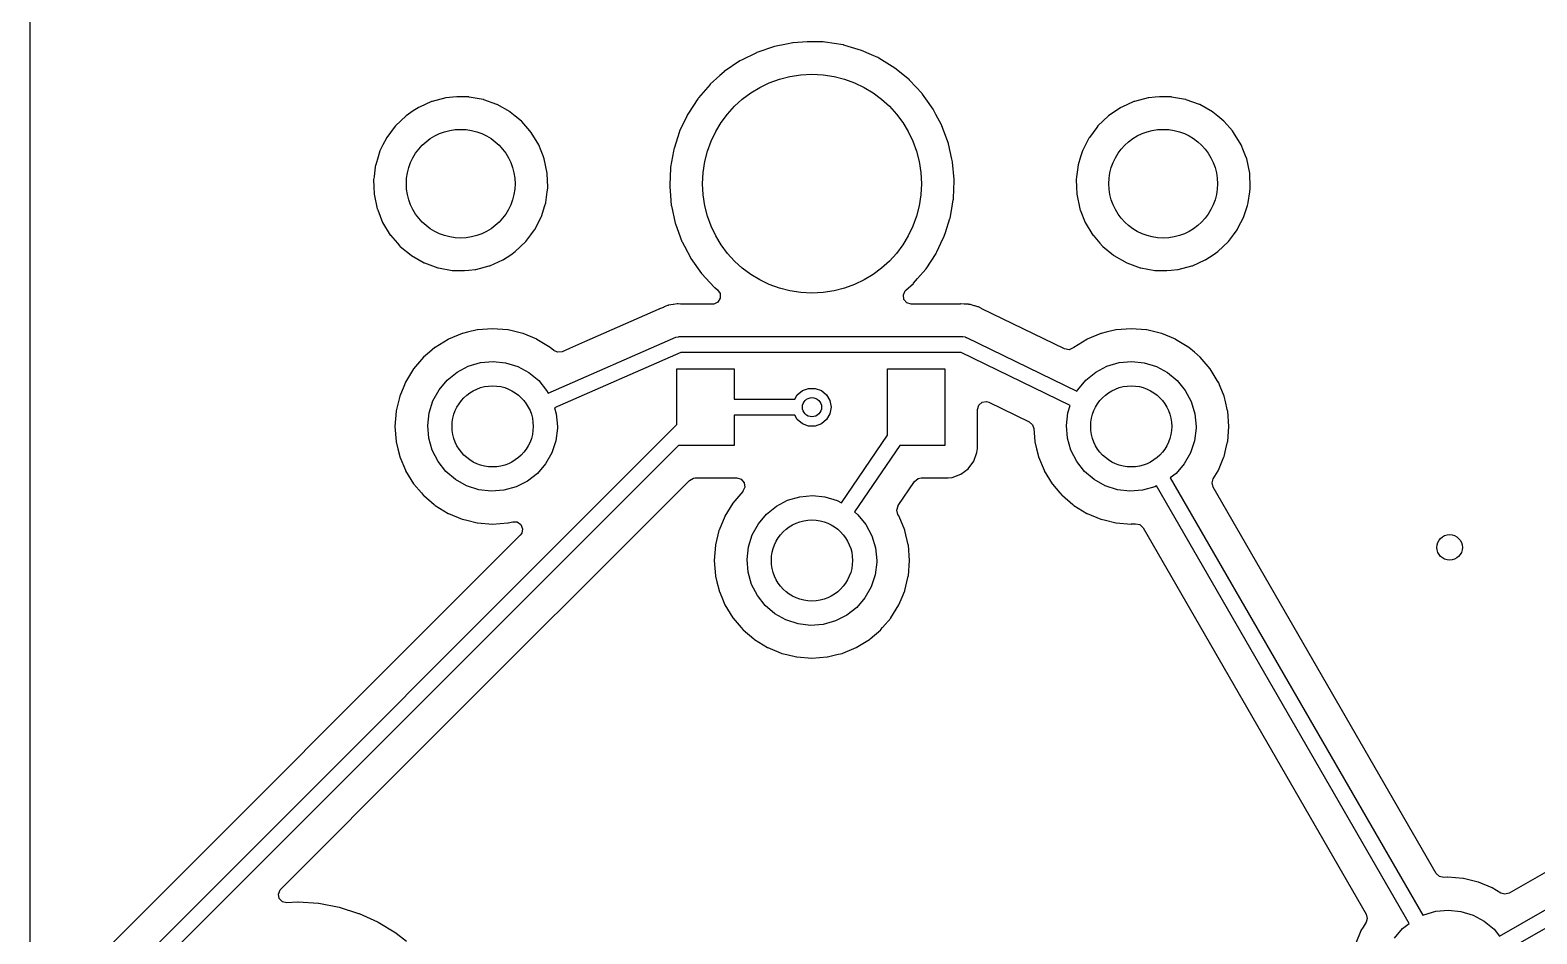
# Model space of a CAD drawing. Extents: x 144 to 253, y -181 to -52.
# Drawn here: x 143.51 to 167.1, y -82.89 to -68.74 of the extents above; entities that cross this region are included whole.
import ezdxf

# ---------------------------------------------------------------- set-up
doc = ezdxf.new("R2010")
doc.units = 0
doc.layers.add('BLACK', color=7, linetype='CONTINUOUS')

msp = doc.modelspace()

# ---------------------------------------------------------------- linework, layer by layer
at = {"layer": 'BLACK', "linetype": 'CONTINUOUS'}
for p, q in [((143.508, -112.657), (143.508, -66.8706)), ((154.883, -69.088), (154.645, -69.207)), ((154.887, -69.0861), (154.883, -69.088)), ((155.166, -68.99), (154.887, -69.0861)), ((155.349, -68.9531), (155.166, -68.99)), ((155.451, -68.9324), (155.349, -68.9531)), ((155.455, -68.9316), (155.451, -68.9324)), ((155.451, -68.9324), (155.451, -68.9324)), ((155.675, -68.917), (155.455, -68.9316)), ((155.86, -68.917), (155.675, -68.917)), ((155.861, -68.9171), (155.86, -68.917)), ((155.927, -68.9201), (155.861, -68.9171)), ((155.861, -68.9171), (155.861, -68.9171)), ((155.952, -68.9212), (155.927, -68.9201)), ((155.955, -68.9217), (155.952, -68.9212)), ((156.239, -68.9667), (155.955, -68.9217)), ((155.955, -68.9217), (155.955, -68.9217)), ((156.244, -68.9674), (156.239, -68.9667)), ((156.239, -68.9667), (156.239, -68.9667)), ((156.248, -68.9686), (156.244, -68.9674)), ((156.317, -68.9891), (156.248, -68.9686)), ((156.248, -68.9686), (156.248, -68.9686)), ((156.527, -69.0518), (156.317, -68.9891)), ((156.685, -69.123), (156.527, -69.0518)), ((156.779, -69.1652), (156.685, -69.123)), ((154.623, -69.2183), (154.378, -69.3843)), ((154.645, -69.207), (154.623, -69.2183)), ((156.796, -69.1728), (156.779, -69.1652)), ((157.047, -69.3284), (156.796, -69.1728)), ((157.275, -69.5159), (157.047, -69.3284)), ((154.155, -69.5843), (153.974, -69.7965)), ((154.158, -69.5812), (154.155, -69.5843)), ((154.155, -69.5843), (154.155, -69.5843)), ((154.308, -69.4469), (154.158, -69.5812)), ((154.375, -69.3871), (154.308, -69.4469)), ((154.378, -69.3843), (154.375, -69.3871)), ((154.375, -69.3871), (154.375, -69.3871)), ((157.278, -69.5189), (157.275, -69.5159)), ((157.474, -69.7288), (157.278, -69.5189)), ((150.015, -69.7965), (149.802, -69.8518)), ((150.02, -69.7952), (150.015, -69.7965)), ((150.015, -69.7965), (150.015, -69.7965)), ((150.025, -69.7947), (150.02, -69.7952)), ((150.125, -69.7863), (150.025, -69.7947)), ((150.025, -69.7947), (150.025, -69.7947)), ((150.192, -69.7806), (150.125, -69.7863)), ((150.354, -69.7806), (150.192, -69.7806)), ((150.356, -69.7807), (150.354, -69.7806)), ((150.361, -69.7809), (150.356, -69.7807)), ((150.356, -69.7807), (150.356, -69.7807)), ((150.378, -69.7817), (150.361, -69.7809)), ((150.382, -69.7825), (150.378, -69.7817)), ((150.6, -69.8218), (150.382, -69.7825)), ((150.382, -69.7825), (150.382, -69.7825)), ((150.605, -69.8228), (150.6, -69.8218)), ((150.6, -69.8218), (150.6, -69.8218)), ((150.61, -69.8246), (150.605, -69.8228)), ((150.817, -69.8997), (150.61, -69.8246)), ((150.61, -69.8246), (150.61, -69.8246)), ((153.964, -69.8089), (153.817, -70.0351)), ((153.966, -69.8054), (153.964, -69.8089)), ((153.964, -69.8089), (153.964, -69.8089)), ((153.974, -69.7965), (153.966, -69.8054)), ((157.477, -69.7319), (157.474, -69.7288)), ((157.474, -69.7288), (157.474, -69.7288)), ((157.479, -69.7353), (157.477, -69.7319)), ((157.531, -69.8089), (157.479, -69.7353)), ((157.479, -69.7353), (157.479, -69.7353)), ((157.648, -69.9726), (157.531, -69.8089)), ((161.015, -69.7965), (160.802, -69.8518)), ((161.02, -69.7952), (161.015, -69.7965)), ((161.015, -69.7965), (161.015, -69.7965)), ((161.025, -69.7947), (161.02, -69.7952)), ((161.125, -69.7863), (161.025, -69.7947)), ((161.025, -69.7947), (161.025, -69.7947)), ((161.192, -69.7806), (161.125, -69.7863)), ((161.354, -69.7806), (161.192, -69.7806)), ((161.356, -69.7807), (161.354, -69.7806)), ((161.361, -69.7809), (161.356, -69.7807)), ((161.356, -69.7807), (161.356, -69.7807)), ((161.378, -69.7817), (161.361, -69.7809)), ((161.382, -69.7825), (161.378, -69.7817)), ((161.6, -69.8218), (161.382, -69.7825)), ((161.382, -69.7825), (161.382, -69.7825)), ((161.605, -69.8228), (161.6, -69.8218)), ((161.6, -69.8218), (161.6, -69.8218)), ((161.61, -69.8246), (161.605, -69.8228)), ((161.817, -69.8997), (161.61, -69.8246)), ((161.61, -69.8246), (161.61, -69.8246)), ((149.508, -70.0009), (149.395, -70.0767)), ((149.582, -69.9509), (149.508, -70.0009)), ((149.586, -69.9479), (149.582, -69.9509)), ((149.582, -69.9509), (149.582, -69.9509)), ((149.603, -69.9403), (149.586, -69.9479)), ((149.792, -69.8553), (149.603, -69.9403)), ((149.797, -69.8531), (149.792, -69.8553)), ((149.792, -69.8553), (149.792, -69.8553)), ((149.802, -69.8518), (149.797, -69.8531)), ((149.802, -69.8518), (149.802, -69.8518)), ((150.822, -69.9015), (150.817, -69.8997)), ((150.817, -69.8997), (150.817, -69.8997)), ((151.023, -70.0156), (150.822, -69.9015)), ((151.027, -70.019), (151.023, -70.0156)), ((151.104, -70.0826), (151.027, -70.019)), ((151.027, -70.019), (151.027, -70.019)), ((153.803, -70.0568), (153.792, -70.0804)), ((153.805, -70.0531), (153.803, -70.0568)), ((153.803, -70.0568), (153.803, -70.0568)), ((153.817, -70.0351), (153.805, -70.0531)), ((157.692, -70.0575), (157.648, -69.9726)), ((157.778, -70.2204), (157.692, -70.0575)), ((160.508, -70.0009), (160.395, -70.0767)), ((160.582, -69.9509), (160.508, -70.0009)), ((160.586, -69.9479), (160.582, -69.9509)), ((160.582, -69.9509), (160.582, -69.9509)), ((160.603, -69.9403), (160.586, -69.9479)), ((160.792, -69.8553), (160.603, -69.9403)), ((160.797, -69.8531), (160.792, -69.8553)), ((160.792, -69.8553), (160.792, -69.8553)), ((160.802, -69.8518), (160.797, -69.8531)), ((160.802, -69.8518), (160.802, -69.8518)), ((161.822, -69.9015), (161.817, -69.8997)), ((161.817, -69.8997), (161.817, -69.8997)), ((162.023, -70.0156), (161.822, -69.9015)), ((162.027, -70.019), (162.023, -70.0156)), ((162.104, -70.0826), (162.027, -70.019)), ((162.027, -70.019), (162.027, -70.019)), ((149.21, -70.26), (149.094, -70.4162)), ((149.228, -70.236), (149.21, -70.26)), ((149.395, -70.0767), (149.228, -70.236)), ((151.201, -70.1619), (151.104, -70.0826)), ((151.205, -70.1659), (151.201, -70.1619)), ((151.333, -70.3138), (151.205, -70.1659)), ((151.205, -70.1659), (151.205, -70.1659)), ((153.792, -70.0804), (153.678, -70.3198)), ((157.785, -70.2338), (157.778, -70.2204)), ((157.887, -70.5109), (157.785, -70.2338)), ((160.21, -70.26), (160.094, -70.4162)), ((160.228, -70.236), (160.21, -70.26)), ((160.395, -70.0767), (160.228, -70.236)), ((162.201, -70.1619), (162.104, -70.0826)), ((162.205, -70.1659), (162.201, -70.1619)), ((162.333, -70.3138), (162.205, -70.1659)), ((162.205, -70.1659), (162.205, -70.1659)), ((149.033, -70.5334), (148.986, -70.6267)), ((149.088, -70.4258), (149.033, -70.5334)), ((149.09, -70.4211), (149.088, -70.4258)), ((149.094, -70.4162), (149.09, -70.4211)), ((151.352, -70.3362), (151.333, -70.3138)), ((151.472, -70.5334), (151.352, -70.3362)), ((151.508, -70.6252), (151.472, -70.5334)), ((153.677, -70.3238), (153.592, -70.5905)), ((153.678, -70.3198), (153.677, -70.3238)), ((153.677, -70.3238), (153.677, -70.3238)), ((157.888, -70.515), (157.887, -70.5109)), ((157.941, -70.7532), (157.888, -70.515)), ((157.888, -70.515), (157.888, -70.515)), ((160.033, -70.5334), (159.986, -70.6267)), ((160.088, -70.4258), (160.033, -70.5334)), ((160.09, -70.4211), (160.088, -70.4258)), ((160.094, -70.4162), (160.09, -70.4211)), ((162.352, -70.3362), (162.333, -70.3138)), ((162.472, -70.5334), (162.352, -70.3362)), ((162.508, -70.6252), (162.472, -70.5334)), ((148.957, -70.7189), (148.919, -70.8419)), ((148.986, -70.6267), (148.957, -70.7189)), ((151.539, -70.7023), (151.508, -70.6252)), ((151.557, -70.748), (151.539, -70.7023)), ((151.604, -70.9737), (151.557, -70.748)), ((153.583, -70.6318), (153.537, -70.8835)), ((153.588, -70.601), (153.583, -70.6318)), ((153.592, -70.5905), (153.588, -70.601)), ((157.952, -70.7992), (157.941, -70.7532)), ((159.957, -70.7189), (159.919, -70.8419)), ((159.986, -70.6267), (159.957, -70.7189)), ((162.539, -70.7023), (162.508, -70.6252)), ((162.557, -70.748), (162.539, -70.7023)), ((162.604, -70.9737), (162.557, -70.748)), ((148.907, -70.9241), (148.893, -71.0308)), ((148.918, -70.847), (148.907, -70.9241)), ((148.919, -70.8419), (148.918, -70.847)), ((148.919, -70.8419), (148.919, -70.8419)), ((151.604, -70.9791), (151.604, -70.9737)), ((151.612, -71.1952), (151.604, -70.9791)), ((153.536, -70.8958), (153.524, -71.1564)), ((153.537, -70.8835), (153.536, -70.8916)), ((153.536, -70.8916), (153.536, -70.8958)), ((153.536, -70.8958), (153.536, -70.8958)), ((157.952, -70.8033), (157.952, -70.7992)), ((157.976, -71.0757), (157.952, -70.8033)), ((159.907, -70.9241), (159.893, -71.0308)), ((159.918, -70.847), (159.907, -70.9241)), ((159.919, -70.8419), (159.918, -70.847)), ((159.919, -70.8419), (159.919, -70.8419)), ((162.604, -70.9791), (162.604, -70.9737)), ((162.612, -71.1952), (162.604, -70.9791)), ((148.893, -71.0308), (148.887, -71.0757)), ((148.887, -71.0757), (148.887, -71.0811)), ((148.887, -71.0811), (148.891, -71.1867)), ((148.887, -71.0811), (148.887, -71.0811)), ((148.891, -71.1867), (148.896, -71.3063)), ((151.605, -71.2666), (151.612, -71.2096)), ((151.613, -71.2043), (151.612, -71.1952)), ((151.612, -71.2095), (151.613, -71.2043)), ((151.612, -71.2096), (151.612, -71.2095)), ((153.524, -71.1564), (153.523, -71.1867)), ((153.523, -71.1867), (153.523, -71.1908)), ((153.523, -71.1908), (153.523, -71.1908)), ((153.523, -71.1908), (153.534, -71.3231)), ((157.965, -71.3679), (157.977, -71.0975)), ((157.977, -71.0933), (157.976, -71.0757)), ((157.977, -71.0975), (157.977, -71.0933)), ((157.977, -71.0975), (157.977, -71.0975)), ((159.893, -71.0308), (159.887, -71.0757)), ((159.887, -71.0757), (159.887, -71.0811)), ((159.887, -71.0811), (159.891, -71.1867)), ((159.887, -71.0811), (159.887, -71.0811)), ((159.891, -71.1867), (159.896, -71.3063)), ((162.605, -71.2666), (162.612, -71.2096)), ((162.613, -71.2043), (162.612, -71.1952)), ((162.612, -71.2095), (162.613, -71.2043)), ((162.612, -71.2096), (162.612, -71.2095)), ((148.896, -71.3063), (148.943, -71.532)), ((151.514, -71.6533), (151.568, -71.4808)), ((151.568, -71.4808), (151.581, -71.4381)), ((151.581, -71.4381), (151.582, -71.433)), ((151.581, -71.4381), (151.581, -71.4381)), ((151.582, -71.433), (151.605, -71.2666)), ((153.534, -71.3231), (153.548, -71.4808)), ((153.548, -71.4808), (153.549, -71.4849)), ((153.549, -71.4849), (153.549, -71.4849)), ((153.549, -71.4849), (153.61, -71.7564)), ((157.939, -71.5268), (157.963, -71.3925)), ((157.963, -71.3925), (157.964, -71.3884)), ((157.963, -71.3925), (157.963, -71.3925)), ((157.964, -71.3884), (157.965, -71.3679)), ((159.896, -71.3063), (159.943, -71.532)), ((162.514, -71.6533), (162.568, -71.4808)), ((162.568, -71.4808), (162.581, -71.4381)), ((162.581, -71.4381), (162.582, -71.433)), ((162.581, -71.4381), (162.581, -71.4381)), ((162.582, -71.433), (162.605, -71.2666)), ((148.943, -71.532), (148.945, -71.537)), ((148.945, -71.537), (148.945, -71.537)), ((148.945, -71.537), (148.95, -71.5499)), ((148.95, -71.5499), (149.028, -71.7466)), ((151.466, -71.7475), (151.512, -71.658)), ((151.512, -71.658), (151.514, -71.6533)), ((151.512, -71.658), (151.512, -71.658)), ((157.839, -71.9058), (157.911, -71.683)), ((157.911, -71.683), (157.912, -71.679)), ((157.911, -71.683), (157.911, -71.683)), ((157.912, -71.679), (157.939, -71.5268)), ((159.943, -71.532), (159.945, -71.537)), ((159.945, -71.537), (159.945, -71.537)), ((159.945, -71.537), (159.95, -71.5499)), ((159.95, -71.5499), (160.028, -71.7466)), ((162.466, -71.7475), (162.512, -71.658)), ((162.512, -71.658), (162.514, -71.6533)), ((162.512, -71.658), (162.512, -71.658)), ((149.028, -71.7466), (149.148, -71.9438)), ((149.148, -71.9438), (149.151, -71.9479)), ((149.151, -71.9479), (149.259, -72.0717)), ((151.272, -72.044), (151.35, -71.9393)), ((151.35, -71.9393), (151.406, -71.8632)), ((151.406, -71.8632), (151.41, -71.8589)), ((151.406, -71.8632), (151.406, -71.8632)), ((151.41, -71.8589), (151.466, -71.7475)), ((153.61, -71.7564), (153.613, -71.769)), ((153.613, -71.769), (153.715, -72.0462)), ((157.822, -71.9602), (157.839, -71.9058)), ((160.028, -71.7466), (160.148, -71.9438)), ((160.148, -71.9438), (160.151, -71.9479)), ((160.151, -71.9479), (160.259, -72.0717)), ((162.272, -72.044), (162.35, -71.9393)), ((162.35, -71.9393), (162.406, -71.8632)), ((162.406, -71.8632), (162.41, -71.8589)), ((162.406, -71.8632), (162.406, -71.8632)), ((162.41, -71.8589), (162.466, -71.7475)), ((149.259, -72.0717), (149.299, -72.1181)), ((149.299, -72.1181), (149.303, -72.1215)), ((149.303, -72.1215), (149.473, -72.261)), ((151.105, -72.2033), (151.272, -72.044)), ((153.715, -72.0462), (153.717, -72.0499)), ((153.717, -72.0499), (153.717, -72.0499)), ((153.717, -72.0499), (153.753, -72.1181)), ((153.753, -72.1181), (153.852, -72.3074)), ((157.705, -72.2062), (157.769, -72.0717)), ((157.769, -72.0717), (157.822, -71.9602)), ((160.259, -72.0717), (160.299, -72.1181)), ((160.299, -72.1181), (160.303, -72.1215)), ((160.303, -72.1215), (160.473, -72.261)), ((162.105, -72.2033), (162.272, -72.044)), ((149.473, -72.261), (149.473, -72.261)), ((149.473, -72.261), (149.477, -72.2644)), ((149.477, -72.2644), (149.678, -72.3785)), ((149.678, -72.3785), (149.683, -72.3803)), ((149.683, -72.3803), (149.683, -72.3803)), ((149.683, -72.3803), (149.89, -72.4554)), ((150.485, -72.4835), (150.698, -72.4282)), ((150.698, -72.4282), (150.703, -72.4269)), ((150.698, -72.4282), (150.698, -72.4282)), ((150.703, -72.4269), (150.708, -72.4247)), ((150.708, -72.4247), (150.909, -72.3343)), ((150.708, -72.4247), (150.708, -72.4247)), ((150.909, -72.3343), (150.914, -72.3321)), ((150.914, -72.3321), (150.918, -72.3291)), ((150.918, -72.3291), (151.033, -72.2515)), ((150.918, -72.3291), (150.918, -72.3291)), ((151.033, -72.2515), (151.105, -72.2033)), ((153.852, -72.3074), (153.855, -72.3108)), ((153.855, -72.3108), (154.021, -72.5447)), ((157.536, -72.4711), (157.693, -72.2304)), ((157.693, -72.2304), (157.695, -72.2269)), ((157.693, -72.2304), (157.693, -72.2304)), ((157.695, -72.2269), (157.705, -72.2062)), ((160.473, -72.261), (160.473, -72.261)), ((160.473, -72.261), (160.477, -72.2644)), ((160.477, -72.2644), (160.678, -72.3785)), ((160.678, -72.3785), (160.683, -72.3803)), ((160.683, -72.3803), (160.683, -72.3803)), ((160.683, -72.3803), (160.89, -72.4554)), ((161.485, -72.4835), (161.698, -72.4282)), ((161.698, -72.4282), (161.703, -72.4269)), ((161.698, -72.4282), (161.698, -72.4282)), ((161.703, -72.4269), (161.708, -72.4247)), ((161.708, -72.4247), (161.909, -72.3343)), ((161.708, -72.4247), (161.708, -72.4247)), ((161.909, -72.3343), (161.914, -72.3321)), ((161.914, -72.3321), (161.918, -72.3291)), ((161.918, -72.3291), (162.033, -72.2515)), ((161.918, -72.3291), (161.918, -72.3291)), ((162.033, -72.2515), (162.105, -72.2033)), ((149.89, -72.4554), (149.89, -72.4554)), ((149.89, -72.4554), (149.895, -72.4572)), ((149.895, -72.4572), (149.9, -72.4582)), ((149.9, -72.4582), (149.9, -72.4582)), ((149.9, -72.4582), (150.118, -72.4975)), ((150.118, -72.4975), (150.118, -72.4975)), ((150.118, -72.4975), (150.122, -72.4983)), ((150.122, -72.4983), (150.139, -72.4991)), ((150.139, -72.4991), (150.144, -72.4993)), ((150.144, -72.4993), (150.144, -72.4993)), ((150.144, -72.4993), (150.146, -72.4994)), ((150.146, -72.4994), (150.308, -72.4994)), ((150.308, -72.4994), (150.375, -72.4937)), ((150.375, -72.4937), (150.475, -72.4853)), ((150.475, -72.4853), (150.48, -72.4848)), ((150.475, -72.4853), (150.475, -72.4853)), ((150.48, -72.4848), (150.485, -72.4835)), ((150.485, -72.4835), (150.485, -72.4835)), ((154.021, -72.5447), (154.021, -72.5447)), ((154.021, -72.5447), (154.023, -72.5481)), ((154.023, -72.5481), (154.026, -72.5512)), ((154.026, -72.5512), (154.026, -72.5512)), ((154.026, -72.5512), (154.153, -72.6875)), ((157.342, -72.6988), (157.404, -72.6262)), ((157.404, -72.6262), (157.531, -72.4778)), ((157.531, -72.4778), (157.534, -72.4746)), ((157.531, -72.4778), (157.531, -72.4778)), ((157.534, -72.4746), (157.536, -72.4711)), ((157.536, -72.4711), (157.536, -72.4711)), ((160.89, -72.4554), (160.89, -72.4554)), ((160.89, -72.4554), (160.895, -72.4572)), ((160.895, -72.4572), (160.9, -72.4582)), ((160.9, -72.4582), (160.9, -72.4582)), ((160.9, -72.4582), (161.118, -72.4975)), ((161.118, -72.4975), (161.118, -72.4975)), ((161.118, -72.4975), (161.122, -72.4983)), ((161.122, -72.4983), (161.139, -72.4991)), ((161.139, -72.4991), (161.144, -72.4993)), ((161.144, -72.4993), (161.144, -72.4993)), ((161.144, -72.4993), (161.146, -72.4994)), ((161.146, -72.4994), (161.308, -72.4994)), ((161.308, -72.4994), (161.375, -72.4937)), ((161.375, -72.4937), (161.475, -72.4853)), ((161.475, -72.4853), (161.48, -72.4848)), ((161.475, -72.4853), (161.475, -72.4853)), ((161.48, -72.4848), (161.485, -72.4835)), ((161.485, -72.4835), (161.485, -72.4835)), ((154.153, -72.6875), (154.225, -72.7641)), ((154.225, -72.7641), (154.228, -72.7668)), ((154.228, -72.7668), (154.272, -72.8031)), ((154.272, -72.8031), (154.312, -72.8618)), ((154.312, -72.8618), (154.314, -72.9328)), ((157.181, -72.8826), (157.21, -72.818)), ((157.191, -72.9528), (157.181, -72.8826)), ((157.21, -72.818), (157.221, -72.8066)), ((157.221, -72.8066), (157.339, -72.7016)), ((157.339, -72.7016), (157.342, -72.6988)), ((153.343, -73.1116), (152.189, -73.6174)), ((153.353, -73.1066), (153.343, -73.1116)), ((153.356, -73.1051), (153.353, -73.1066)), ((153.362, -73.1004), (153.356, -73.1051)), ((153.424, -73.076), (153.362, -73.1004)), ((153.428, -73.0743), (153.424, -73.076)), ((153.437, -73.0705), (153.428, -73.0743)), ((153.489, -73.0477), (153.437, -73.0705)), ((153.497, -73.0464), (153.489, -73.0477)), ((153.5, -73.0455), (153.497, -73.0464)), ((153.501, -73.0452), (153.5, -73.0453)), ((153.5, -73.0453), (153.5, -73.0455)), ((153.504, -73.0444), (153.501, -73.0452)), ((153.511, -73.0415), (153.504, -73.0444)), ((153.538, -73.0382), (153.511, -73.0415)), ((153.577, -73.0332), (153.538, -73.0382)), ((153.581, -73.0326), (153.577, -73.0332)), ((153.639, -73.0232), (153.581, -73.0326)), ((153.647, -73.0219), (153.639, -73.0232)), ((153.655, -73.0226), (153.647, -73.0219)), ((153.693, -73.026), (153.655, -73.0226)), ((153.655, -73.0226), (153.655, -73.0226)), ((153.704, -73.0265), (153.693, -73.026)), ((154.192, -73.0265), (153.704, -73.0265)), ((154.214, -73.0247), (154.192, -73.0265)), ((154.277, -72.9935), (154.214, -73.0247)), ((154.314, -72.9328), (154.277, -72.9935)), ((157.237, -73.0065), (157.191, -72.9528)), ((157.305, -73.0265), (157.237, -73.0065)), ((158.048, -73.0265), (157.305, -73.0265)), ((158.07, -73.0246), (158.048, -73.0265)), ((158.075, -73.0237), (158.07, -73.0246)), ((158.083, -73.0223), (158.075, -73.0237)), ((158.075, -73.0237), (158.075, -73.0237)), ((158.134, -73.0261), (158.083, -73.0223)), ((158.144, -73.0265), (158.134, -73.0261)), ((158.195, -73.0265), (158.144, -73.0265)), ((158.203, -73.0285), (158.195, -73.0265)), ((158.208, -73.0297), (158.203, -73.0285)), ((158.229, -73.0333), (158.208, -73.0297)), ((158.23, -73.0334), (158.229, -73.0333)), ((158.234, -73.0337), (158.23, -73.0334)), ((158.235, -73.0337), (158.234, -73.0337)), ((158.242, -73.0343), (158.235, -73.0337)), ((158.25, -73.0368), (158.242, -73.0343)), ((158.274, -73.0449), (158.25, -73.0368)), ((158.25, -73.0368), (158.25, -73.0368)), ((158.291, -73.0508), (158.274, -73.0449)), ((158.3, -73.0535), (158.291, -73.0508)), ((158.35, -73.0663), (158.3, -73.0535)), ((158.357, -73.0701), (158.35, -73.0663)), ((158.403, -73.0956), (158.357, -73.0701)), ((158.357, -73.0701), (158.357, -73.0701)), ((158.409, -73.0985), (158.403, -73.0956)), ((159.705, -73.7282), (158.409, -73.0985)), ((150.056, -73.5775), (149.851, -73.7028)), ((150.06, -73.5756), (150.056, -73.5775)), ((150.273, -73.4875), (150.06, -73.5756)), ((150.06, -73.5756), (150.06, -73.5756)), ((150.277, -73.4856), (150.273, -73.4875)), ((150.273, -73.4875), (150.273, -73.4875)), ((150.359, -73.466), (150.277, -73.4856)), ((150.506, -73.4308), (150.359, -73.466)), ((150.511, -73.4296), (150.506, -73.4308)), ((150.506, -73.4308), (150.506, -73.4308)), ((150.75, -73.4108), (150.511, -73.4296)), ((150.989, -73.4296), (150.75, -73.4108)), ((150.994, -73.4308), (150.989, -73.4296)), ((151.141, -73.466), (150.994, -73.4308)), ((150.994, -73.4308), (150.994, -73.4308)), ((151.223, -73.4856), (151.141, -73.466)), ((151.227, -73.4875), (151.223, -73.4856)), ((151.44, -73.5756), (151.227, -73.4875)), ((151.227, -73.4875), (151.227, -73.4875)), ((151.444, -73.5775), (151.44, -73.5756)), ((151.44, -73.5756), (151.44, -73.5756)), ((151.649, -73.7028), (151.444, -73.5775)), ((151.62, -74.4222), (153.62, -73.5455)), ((153.62, -73.5455), (153.654, -73.536)), ((153.654, -73.536), (153.662, -73.5373)), ((153.662, -73.5373), (153.67, -73.535)), ((153.67, -73.535), (158.115, -73.535)), ((158.115, -73.535), (158.151, -73.5401)), ((158.151, -73.5401), (158.159, -73.5458)), ((158.159, -73.5458), (158.17, -73.5476)), ((158.17, -73.5476), (159.9, -74.3879)), ((160.056, -73.5775), (159.851, -73.7028)), ((160.06, -73.5756), (160.056, -73.5775)), ((160.273, -73.4875), (160.06, -73.5756)), ((160.06, -73.5756), (160.06, -73.5756)), ((160.277, -73.4856), (160.273, -73.4875)), ((160.273, -73.4875), (160.273, -73.4875)), ((160.359, -73.466), (160.277, -73.4856)), ((160.506, -73.4308), (160.359, -73.466)), ((160.511, -73.4296), (160.506, -73.4308)), ((160.506, -73.4308), (160.506, -73.4308)), ((160.75, -73.4108), (160.511, -73.4296)), ((160.989, -73.4296), (160.75, -73.4108)), ((160.994, -73.4308), (160.989, -73.4296)), ((161.141, -73.466), (160.994, -73.4308)), ((160.994, -73.4308), (160.994, -73.4308)), ((161.223, -73.4856), (161.141, -73.466)), ((161.227, -73.4875), (161.223, -73.4856)), ((161.44, -73.5756), (161.227, -73.4875)), ((161.227, -73.4875), (161.227, -73.4875)), ((161.444, -73.5775), (161.44, -73.5756)), ((161.44, -73.5756), (161.44, -73.5756)), ((161.649, -73.7028), (161.444, -73.5775)), ((149.761, -73.7802), (149.669, -73.8587)), ((149.847, -73.7061), (149.761, -73.7802)), ((149.851, -73.7028), (149.847, -73.7061)), ((149.847, -73.7061), (149.847, -73.7061)), ((151.706, -73.7516), (151.649, -73.7028)), ((151.768, -73.7802), (151.706, -73.7516)), ((153.696, -73.785), (151.719, -74.6516)), ((151.838, -73.7712), (151.768, -73.7802)), ((151.952, -73.7212), (151.838, -73.7712)), ((152.189, -73.6174), (151.952, -73.7212)), ((158.086, -73.785), (153.696, -73.785)), ((159.793, -74.6139), (158.086, -73.785)), ((159.777, -73.7397), (159.705, -73.7282)), ((159.842, -73.7106), (159.777, -73.7397)), ((159.847, -73.7061), (159.842, -73.7106)), ((159.851, -73.7028), (159.847, -73.706)), ((159.847, -73.706), (159.847, -73.7061)), ((161.653, -73.7061), (161.649, -73.7028)), ((161.739, -73.7802), (161.653, -73.7061)), ((161.653, -73.7061), (161.653, -73.7061)), ((161.831, -73.8587), (161.739, -73.7802)), ((149.513, -74.0412), (149.387, -74.2458)), ((149.669, -73.8587), (149.513, -74.0412)), ((150.194, -74.0898), (150.369, -73.998)), ((150.369, -73.998), (150.56, -73.942)), ((150.56, -73.942), (150.757, -73.924)), ((150.757, -73.924), (150.954, -73.9448)), ((150.954, -73.9448), (151.144, -74.0034)), ((151.144, -74.0034), (151.318, -74.0977)), ((153.633, -74.9132), (153.633, -74.04)), ((153.633, -74.04), (154.533, -74.04)), ((154.533, -74.04), (154.533, -74.515)), ((156.933, -75.0793), (156.933, -74.04)), ((156.933, -74.04), (157.833, -74.04)), ((157.833, -74.04), (157.833, -75.24)), ((160.194, -74.0898), (160.369, -73.998)), ((160.369, -73.998), (160.56, -73.942)), ((160.56, -73.942), (160.757, -73.924)), ((160.757, -73.924), (160.954, -73.9448)), ((160.954, -73.9448), (161.144, -74.0034)), ((161.144, -74.0034), (161.318, -74.0977)), ((161.987, -74.0412), (161.831, -73.8587)), ((162.113, -74.2458), (161.987, -74.0412)), ((149.386, -74.2503), (149.358, -74.318)), ((149.387, -74.2458), (149.386, -74.2503)), ((149.386, -74.2503), (149.386, -74.2503)), ((149.912, -74.366), (150.039, -74.2141)), ((150.039, -74.2141), (150.194, -74.0898)), ((151.318, -74.0977), (151.471, -74.2241)), ((151.471, -74.2241), (151.596, -74.3778)), ((159.912, -74.366), (160.039, -74.2141)), ((160.039, -74.2141), (160.194, -74.0898)), ((161.318, -74.0977), (161.471, -74.2241)), ((161.471, -74.2241), (161.596, -74.3778)), ((162.114, -74.2503), (162.113, -74.2458)), ((162.142, -74.318), (162.114, -74.2503)), ((162.114, -74.2503), (162.114, -74.2503)), ((149.281, -74.529), (149.241, -74.696)), ((149.296, -74.4674), (149.281, -74.529)), ((149.358, -74.318), (149.296, -74.4674)), ((149.756, -74.7288), (149.816, -74.5398)), ((149.816, -74.5398), (149.912, -74.366)), ((151.596, -74.3778), (151.62, -74.4222)), ((154.533, -74.515), (155.481, -74.515)), ((155.481, -74.515), (155.52, -74.4472)), ((155.52, -74.4472), (155.6, -74.3802)), ((155.6, -74.3802), (155.698, -74.3446)), ((155.698, -74.3446), (155.802, -74.3446)), ((155.802, -74.3446), (155.9, -74.3802)), ((155.9, -74.3802), (155.98, -74.4472)), ((155.98, -74.4472), (156.032, -74.5374)), ((156.032, -74.5374), (156.05, -74.64)), ((158.415, -74.5608), (158.485, -74.5507)), ((158.485, -74.5507), (158.522, -74.5621)), ((159.9, -74.3879), (159.912, -74.366)), ((161.596, -74.3778), (161.689, -74.5528)), ((161.689, -74.5528), (161.747, -74.7427)), ((162.204, -74.4674), (162.142, -74.318)), ((162.219, -74.529), (162.204, -74.4674)), ((162.259, -74.696), (162.219, -74.529)), ((149.24, -74.7008), (149.221, -74.94)), ((149.241, -74.696), (149.24, -74.7008)), ((149.241, -74.696), (149.241, -74.696)), ((149.734, -74.9258), (149.756, -74.7288)), ((151.719, -74.6516), (151.747, -74.7427)), ((151.747, -74.7427), (151.766, -74.94)), ((155.481, -74.765), (154.533, -74.765)), ((154.533, -74.765), (154.533, -75.24)), ((155.52, -74.8328), (155.481, -74.765)), ((156.032, -74.7426), (155.98, -74.8328)), ((156.05, -74.64), (156.032, -74.7426)), ((158.341, -74.6754), (158.361, -74.6073)), ((158.341, -75.2881), (158.341, -74.6754)), ((158.361, -74.6073), (158.415, -74.5608)), ((158.522, -74.5621), (159.153, -74.8684)), ((159.734, -74.9258), (159.756, -74.7288)), ((159.756, -74.7288), (159.793, -74.6139)), ((161.747, -74.7427), (161.766, -74.94)), ((162.26, -74.7008), (162.259, -74.696)), ((162.259, -74.696), (162.259, -74.696)), ((162.279, -74.94), (162.26, -74.7008)), ((144.692, -83.8542), (153.633, -74.9132)), ((149.221, -74.94), (149.24, -75.1792)), ((149.751, -75.1234), (149.734, -74.9258)), ((151.766, -74.9684), (151.741, -75.1651)), ((151.766, -74.94), (151.766, -74.9684)), ((155.6, -74.8998), (155.52, -74.8328)), ((155.698, -74.9354), (155.6, -74.8998)), ((155.802, -74.9354), (155.698, -74.9354)), ((155.9, -74.8998), (155.802, -74.9354)), ((155.98, -74.8328), (155.9, -74.8998)), ((159.153, -74.8684), (159.205, -74.9161)), ((159.205, -74.9161), (159.223, -74.9718)), ((159.223, -74.9718), (159.24, -75.1792)), ((159.751, -75.1234), (159.734, -74.9258)), ((161.766, -74.9684), (161.741, -75.1651)), ((161.766, -74.94), (161.766, -74.9684)), ((162.26, -75.1792), (162.279, -74.94)), ((153.659, -75.24), (144.905, -83.9944)), ((149.24, -75.1792), (149.241, -75.184)), ((149.241, -75.184), (149.241, -75.184)), ((149.241, -75.184), (149.267, -75.2926)), ((149.805, -75.314), (149.751, -75.1234)), ((151.741, -75.1651), (151.678, -75.3532)), ((154.533, -75.24), (153.659, -75.24)), ((156.211, -76.1398), (156.933, -75.0793)), ((157.126, -75.24), (156.418, -76.2803)), ((157.833, -75.24), (157.126, -75.24)), ((159.24, -75.1792), (159.241, -75.184)), ((159.241, -75.184), (159.241, -75.184)), ((159.241, -75.184), (159.267, -75.2926)), ((159.805, -75.314), (159.751, -75.1234)), ((161.741, -75.1651), (161.678, -75.3532)), ((162.233, -75.2926), (162.259, -75.184)), ((162.259, -75.184), (162.26, -75.1792)), ((162.259, -75.184), (162.259, -75.184)), ((149.267, -75.2926), (149.296, -75.4126)), ((149.296, -75.4126), (149.298, -75.4171)), ((149.298, -75.4171), (149.298, -75.4171)), ((149.298, -75.4171), (149.384, -75.6251)), ((149.896, -75.4904), (149.805, -75.314)), ((150.019, -75.6458), (149.896, -75.4904)), ((151.678, -75.3532), (151.58, -75.5257)), ((158.196, -75.6033), (158.283, -75.4867)), ((158.283, -75.4867), (158.334, -75.3503)), ((158.334, -75.3503), (158.341, -75.2881)), ((159.267, -75.2926), (159.296, -75.4126)), ((159.296, -75.4126), (159.298, -75.4171)), ((159.298, -75.4171), (159.298, -75.4171)), ((159.298, -75.4171), (159.384, -75.6251)), ((159.896, -75.4904), (159.805, -75.314)), ((160.019, -75.6458), (159.896, -75.4904)), ((161.678, -75.3532), (161.58, -75.5257)), ((162.116, -75.6251), (162.202, -75.4171)), ((162.202, -75.4171), (162.204, -75.4126)), ((162.202, -75.4171), (162.202, -75.4171)), ((162.204, -75.4126), (162.233, -75.2926)), ((149.384, -75.6251), (149.387, -75.6342)), ((149.387, -75.6342), (149.513, -75.8388)), ((150.17, -75.7743), (150.019, -75.6458)), ((151.451, -75.6758), (151.294, -75.7978)), ((151.58, -75.5257), (151.451, -75.6758)), ((157.943, -75.7417), (158.079, -75.6906)), ((158.079, -75.6906), (158.196, -75.6033)), ((159.384, -75.6251), (159.387, -75.6342)), ((159.387, -75.6342), (159.513, -75.8388)), ((160.17, -75.7743), (160.019, -75.6458)), ((161.451, -75.6758), (161.36, -75.7466)), ((161.58, -75.5257), (161.451, -75.6758)), ((162.033, -75.7638), (162.11, -75.6385)), ((162.11, -75.6385), (162.113, -75.6342)), ((162.113, -75.6342), (162.116, -75.6251)), ((149.513, -75.8388), (149.516, -75.8426)), ((149.516, -75.8426), (149.516, -75.8426)), ((149.516, -75.8426), (149.634, -75.9805)), ((149.647, -79.971), (153.833, -75.7854)), ((150.343, -75.871), (150.17, -75.7743)), ((150.532, -75.9323), (150.343, -75.871)), ((150.729, -75.9558), (150.532, -75.9323)), ((150.926, -75.9406), (150.729, -75.9558)), ((151.117, -75.8872), (150.926, -75.9406)), ((151.294, -75.7978), (151.117, -75.8872)), ((153.833, -75.7854), (153.895, -75.7514)), ((153.895, -75.7514), (153.922, -75.7485)), ((153.922, -75.7485), (154.575, -75.7485)), ((154.669, -75.9587), (154.513, -76.1412)), ((154.575, -75.7485), (154.643, -75.7685)), ((154.643, -75.7685), (154.69, -75.8222)), ((154.67, -75.9578), (154.669, -75.9587)), ((154.7, -75.8924), (154.67, -75.957)), ((154.67, -75.957), (154.67, -75.9578)), ((154.69, -75.8222), (154.7, -75.8924)), ((157.101, -76.181), (157.357, -75.8036)), ((157.357, -75.8036), (157.412, -75.7586)), ((157.412, -75.7586), (157.461, -75.7485)), ((157.461, -75.7485), (157.881, -75.7485)), ((157.881, -75.7485), (157.943, -75.7417)), ((159.513, -75.8388), (159.516, -75.8426)), ((159.516, -75.8426), (159.516, -75.8426)), ((159.516, -75.8426), (159.634, -75.9805)), ((160.343, -75.871), (160.17, -75.7743)), ((160.532, -75.9323), (160.343, -75.871)), ((160.729, -75.9558), (160.532, -75.9323)), ((160.926, -75.9406), (160.729, -75.9558)), ((161.117, -75.8872), (160.926, -75.9406)), ((161.145, -75.8735), (161.117, -75.8872)), ((165.099, -82.723), (161.145, -75.8735)), ((161.36, -75.7466), (165.314, -82.5954)), ((162.015, -75.8236), (162.033, -75.7638)), ((162.031, -75.8926), (162.015, -75.8236)), ((165.525, -81.9432), (162.031, -75.8926)), ((149.634, -75.9805), (149.669, -76.0213)), ((149.669, -76.0213), (149.672, -76.0245)), ((149.672, -76.0245), (149.835, -76.1638)), ((149.835, -76.1638), (149.851, -76.1772)), ((149.851, -76.1772), (150.056, -76.3025)), ((154.513, -76.1412), (154.387, -76.3458)), ((155.039, -76.3141), (155.194, -76.1898)), ((155.194, -76.1898), (155.369, -76.098)), ((155.369, -76.098), (155.56, -76.042)), ((155.56, -76.042), (155.757, -76.024)), ((155.757, -76.024), (155.954, -76.0448)), ((155.954, -76.0448), (156.144, -76.1034)), ((156.144, -76.1034), (156.211, -76.1398)), ((157.078, -76.2506), (157.1, -76.1825)), ((157.1, -76.1825), (157.101, -76.181)), ((159.634, -75.9805), (159.669, -76.0213)), ((159.669, -76.0213), (159.672, -76.0245)), ((159.672, -76.0245), (159.835, -76.1638)), ((159.835, -76.1638), (159.851, -76.1772)), ((159.851, -76.1772), (160.056, -76.3025)), ((150.056, -76.3025), (150.06, -76.3044)), ((150.06, -76.3044), (150.06, -76.3044)), ((150.06, -76.3044), (150.273, -76.3925)), ((150.273, -76.3925), (150.277, -76.3944)), ((150.277, -76.3944), (150.346, -76.4108)), ((150.346, -76.4108), (150.506, -76.4492)), ((150.994, -76.4492), (151.064, -76.4324)), ((151.064, -76.4324), (151.135, -76.4359)), ((151.135, -76.4359), (151.193, -76.4773)), ((154.386, -76.3503), (154.298, -76.5629)), ((154.387, -76.3458), (154.386, -76.3503)), ((154.386, -76.3503), (154.386, -76.3503)), ((154.912, -76.466), (155.039, -76.3141)), ((156.418, -76.2803), (156.471, -76.3241)), ((156.471, -76.3241), (156.596, -76.4778)), ((157.096, -76.3192), (157.078, -76.2506)), ((157.11, -76.3415), (157.096, -76.3192)), ((157.113, -76.3458), (157.11, -76.3415)), ((157.11, -76.3415), (157.11, -76.3415)), ((157.114, -76.3503), (157.113, -76.3458)), ((157.202, -76.5629), (157.114, -76.3503)), ((157.114, -76.3503), (157.114, -76.3503)), ((160.056, -76.3025), (160.06, -76.3044)), ((160.06, -76.3044), (160.06, -76.3044)), ((160.06, -76.3044), (160.273, -76.3925)), ((160.273, -76.3925), (160.277, -76.3944)), ((160.277, -76.3944), (160.346, -76.4108)), ((160.346, -76.4108), (160.506, -76.4492)), ((151.183, -76.644), (144.388, -83.4389)), ((150.506, -76.4492), (150.506, -76.4492)), ((150.506, -76.4492), (150.511, -76.4504)), ((150.511, -76.4504), (150.75, -76.4692)), ((150.75, -76.4692), (150.989, -76.4504)), ((150.989, -76.4504), (150.994, -76.4492)), ((150.994, -76.4492), (150.994, -76.4492)), ((151.205, -76.6129), (151.183, -76.644)), ((151.193, -76.4773), (151.219, -76.5432)), ((151.219, -76.5432), (151.205, -76.6129)), ((154.294, -76.5723), (154.241, -76.796)), ((154.296, -76.5674), (154.294, -76.5723)), ((154.298, -76.5629), (154.296, -76.5674)), ((154.756, -76.8288), (154.816, -76.6398)), ((154.816, -76.6398), (154.912, -76.466)), ((156.596, -76.4778), (156.689, -76.6528)), ((156.689, -76.6528), (156.747, -76.8427)), ((157.204, -76.5674), (157.202, -76.5629)), ((157.206, -76.5723), (157.204, -76.5674)), ((157.259, -76.796), (157.206, -76.5723)), ((160.506, -76.4492), (160.506, -76.4492)), ((160.506, -76.4492), (160.511, -76.4504)), ((160.511, -76.4504), (160.75, -76.4692)), ((160.75, -76.4692), (160.755, -76.4688)), ((160.755, -76.4688), (160.816, -76.4641)), ((160.755, -76.4688), (160.755, -76.4688)), ((160.816, -76.4641), (160.885, -76.4787)), ((160.885, -76.4787), (160.935, -76.5267)), ((160.935, -76.5267), (164.428, -82.5772)), ((154.24, -76.8008), (154.221, -77.04)), ((154.241, -76.796), (154.24, -76.8008)), ((154.241, -76.796), (154.241, -76.796)), ((154.734, -77.0258), (154.756, -76.8288)), ((156.747, -76.8427), (156.766, -77.04)), ((157.26, -76.8008), (157.259, -76.796)), ((157.259, -76.796), (157.259, -76.796)), ((157.279, -77.04), (157.26, -76.8008)), ((154.221, -77.04), (154.24, -77.2792)), ((154.751, -77.2234), (154.734, -77.0258)), ((156.766, -77.0684), (156.741, -77.2651)), ((156.766, -77.04), (156.766, -77.0684)), ((157.26, -77.2792), (157.279, -77.04)), ((154.24, -77.2792), (154.241, -77.284)), ((154.241, -77.284), (154.241, -77.284)), ((154.241, -77.284), (154.263, -77.3751)), ((154.263, -77.3751), (154.296, -77.5126)), ((154.805, -77.414), (154.751, -77.2234)), ((156.741, -77.2651), (156.678, -77.4532)), ((157.204, -77.5126), (157.237, -77.3751)), ((157.237, -77.3751), (157.259, -77.284)), ((157.259, -77.284), (157.26, -77.2792)), ((157.259, -77.284), (157.259, -77.284)), ((154.296, -77.5126), (154.298, -77.5171)), ((154.298, -77.5171), (154.298, -77.5171)), ((154.298, -77.5171), (154.338, -77.6142)), ((154.338, -77.6142), (154.387, -77.7342)), ((154.896, -77.5904), (154.805, -77.414)), ((155.019, -77.7458), (154.896, -77.5904)), ((156.678, -77.4532), (156.58, -77.6257)), ((157.113, -77.7342), (157.162, -77.6142)), ((157.162, -77.6142), (157.202, -77.5171)), ((157.202, -77.5171), (157.204, -77.5126)), ((157.202, -77.5171), (157.202, -77.5171)), ((174.872, -77.5496), (166.666, -82.2514)), ((154.387, -77.7342), (154.513, -77.9388)), ((155.17, -77.8743), (155.019, -77.7458)), ((156.451, -77.7758), (156.294, -77.8978)), ((156.58, -77.6257), (156.451, -77.7758)), ((156.987, -77.9388), (157.113, -77.7342)), ((166.518, -82.9222), (175.524, -77.7621)), ((154.513, -77.9388), (154.516, -77.9426)), ((154.516, -77.9426), (154.516, -77.9426)), ((154.516, -77.9426), (154.644, -78.0919)), ((154.644, -78.0919), (154.669, -78.1213)), ((155.343, -77.971), (155.17, -77.8743)), ((155.532, -78.0323), (155.343, -77.971)), ((155.729, -78.0558), (155.532, -78.0323)), ((155.926, -78.0406), (155.729, -78.0558)), ((156.117, -77.9872), (155.926, -78.0406)), ((156.294, -77.8978), (156.117, -77.9872)), ((156.831, -78.1213), (156.856, -78.0919)), ((156.856, -78.0919), (156.984, -77.9426)), ((156.984, -77.9426), (156.987, -77.9388)), ((156.984, -77.9426), (156.984, -77.9426)), ((175.65, -77.9776), (166.646, -83.1373)), ((154.669, -78.1213), (154.672, -78.1245)), ((154.672, -78.1245), (154.84, -78.2675)), ((154.84, -78.2675), (154.851, -78.2772)), ((154.851, -78.2772), (155.056, -78.4025)), ((156.444, -78.4025), (156.649, -78.2772)), ((156.649, -78.2772), (156.66, -78.2675)), ((156.66, -78.2675), (156.828, -78.1245)), ((156.828, -78.1245), (156.831, -78.1213)), ((155.056, -78.4025), (155.06, -78.4044)), ((155.06, -78.4044), (155.06, -78.4044)), ((155.06, -78.4044), (155.267, -78.4898)), ((155.267, -78.4898), (155.277, -78.4944)), ((155.277, -78.4944), (155.359, -78.514)), ((155.359, -78.514), (155.506, -78.5492)), ((155.506, -78.5492), (155.506, -78.5492)), ((155.506, -78.5492), (155.511, -78.5504)), ((155.511, -78.5504), (155.75, -78.5692)), ((155.75, -78.5692), (155.989, -78.5504)), ((155.989, -78.5504), (155.994, -78.5492)), ((155.994, -78.5492), (156.141, -78.514)), ((155.994, -78.5492), (155.994, -78.5492)), ((156.141, -78.514), (156.223, -78.4944)), ((156.223, -78.4944), (156.233, -78.4898)), ((156.233, -78.4898), (156.44, -78.4044)), ((156.44, -78.4044), (156.444, -78.4025)), ((156.44, -78.4044), (156.44, -78.4044)), ((147.432, -82.1868), (149.647, -79.971)), ((165.574, -81.9912), (165.525, -81.9432)), ((165.644, -82.0058), (165.574, -81.9912)), ((165.704, -82.001), (165.644, -82.0058)), ((165.709, -82.0007), (165.704, -82.001)), ((165.704, -82.001), (165.704, -82.001)), ((165.948, -82.0195), (165.709, -82.0007)), ((165.953, -82.0206), (165.948, -82.0195)), ((166.054, -82.0449), (165.953, -82.0206)), ((165.953, -82.0206), (165.953, -82.0206)), ((166.182, -82.0755), (166.054, -82.0449)), ((166.186, -82.0774), (166.182, -82.0755)), ((166.399, -82.1654), (166.186, -82.0774)), ((166.186, -82.0774), (166.186, -82.0774)), ((147.395, -82.2648), (147.421, -82.1987)), ((147.409, -82.3344), (147.395, -82.2648)), ((147.459, -82.3854), (147.409, -82.3344)), ((147.421, -82.1987), (147.432, -82.1868)), ((166.403, -82.1673), (166.399, -82.1654)), ((166.399, -82.1654), (166.399, -82.1654)), ((166.538, -82.2496), (166.403, -82.1673)), ((166.597, -82.268), (166.538, -82.2496)), ((166.666, -82.2514), (166.597, -82.268)), ((147.528, -82.4017), (147.459, -82.3854)), ((147.698, -82.3923), (147.528, -82.4017)), ((147.705, -82.3923), (147.698, -82.3923)), ((148.024, -82.4132), (147.705, -82.3923)), ((148.031, -82.4141), (148.024, -82.4132)), ((148.345, -82.4731), (148.031, -82.4141)), ((148.352, -82.4749), (148.345, -82.4731)), ((148.656, -82.5711), (148.352, -82.4749)), ((148.663, -82.5738), (148.656, -82.5711)), ((148.954, -82.7058), (148.663, -82.5738)), ((165.329, -82.5879), (165.519, -82.5319)), ((165.519, -82.5319), (165.716, -82.5139)), ((165.716, -82.5139), (165.913, -82.5346)), ((165.913, -82.5346), (166.103, -82.5933)), ((148.96, -82.7094), (148.954, -82.7058)), ((149.233, -82.8753), (148.96, -82.7094)), ((164.381, -82.7801), (164.347, -82.8356)), ((164.426, -82.7061), (164.381, -82.7801)), ((164.444, -82.6462), (164.426, -82.7061)), ((164.428, -82.5772), (164.444, -82.6462)), ((164.871, -82.9559), (164.998, -82.804)), ((164.998, -82.804), (165.099, -82.723)), ((165.314, -82.5954), (165.329, -82.5879)), ((166.103, -82.5933), (166.277, -82.6876)), ((166.277, -82.6876), (166.43, -82.814)), ((149.239, -82.8796), (149.233, -82.8753)), ((149.401, -83.0077), (149.239, -82.8796)), ((164.345, -82.8402), (164.264, -83.0341)), ((164.347, -82.8356), (164.345, -82.8402)), ((164.345, -82.8402), (164.345, -82.8402)), ((166.43, -82.814), (166.518, -82.9222))]:
    msp.add_line(p, q, dxfattribs=at)
at = {"layer": 'BLACK'}
for centre, radius in [((155.75, -71.14), 1.7145), ((150.25, -71.14), 0.8509), ((161.25, -71.14), 0.8509), ((150.75, -74.94), 0.635), ((160.75, -74.94), 0.635), ((155.75, -74.64), 0.15), ((155.75, -77.04), 0.635), ((165.735, -76.835), 0.2)]:
    msp.add_circle(centre, radius, dxfattribs=at)

doc.saveas('drawing.dxf')
